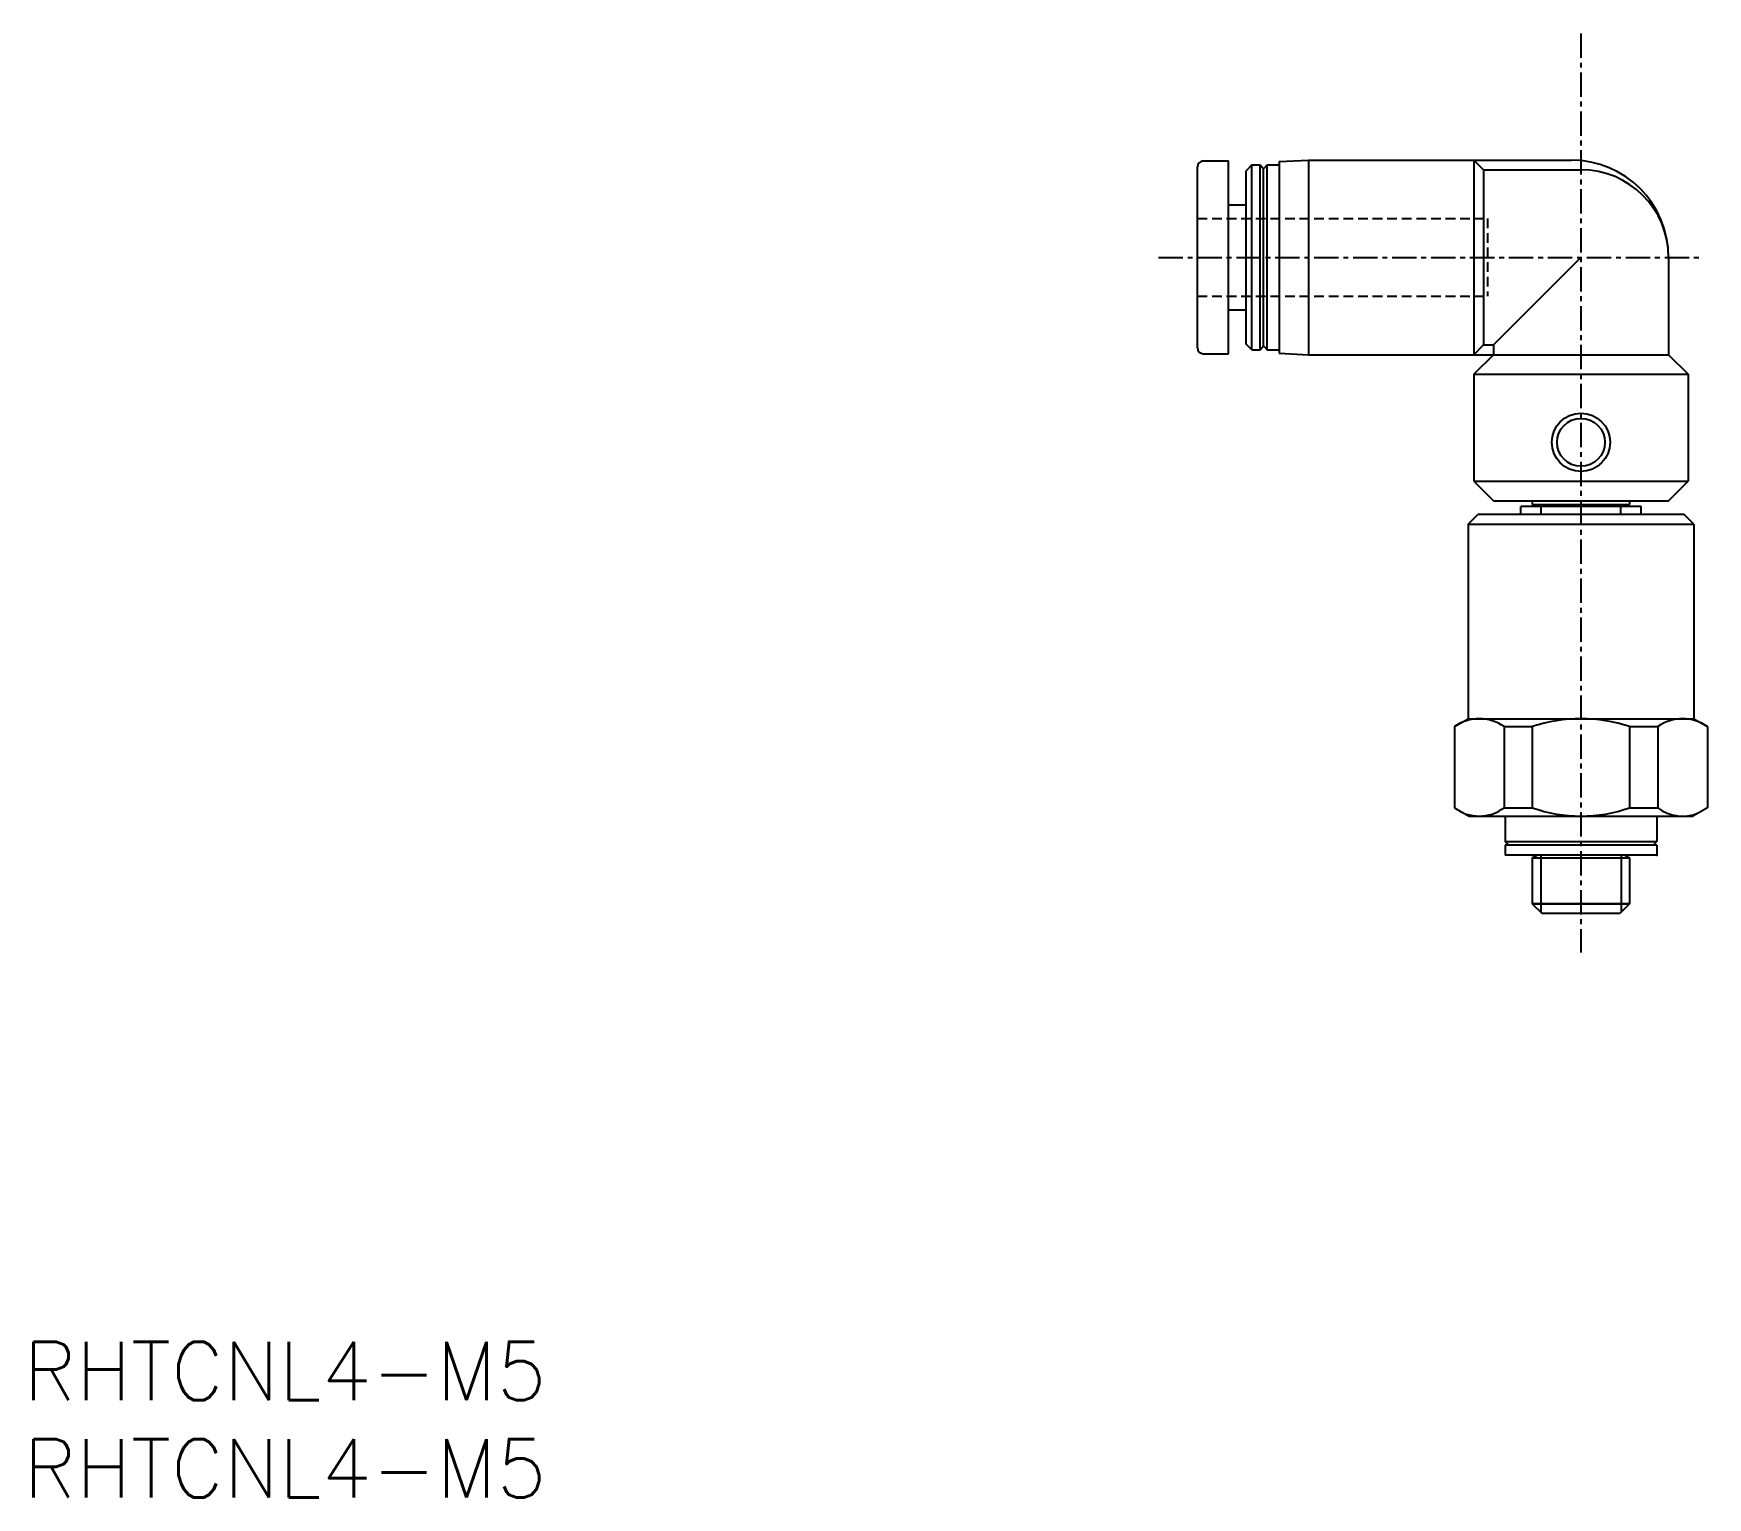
# Model space of a CAD drawing. Extents: x 0.5 to 86.5, y 0 to 75.2.
import ezdxf

# ---------------------------------------------------------------- set-up
doc = ezdxf.new("R2010")
doc.units = 0
doc.linetypes.add('CENTER', pattern=[2, 1.25, -0.25, 0.25, -0.25])
doc.linetypes.add('DASHED', pattern=[0.75, 0.5, -0.25])
doc.layers.get('0').update_dxf_attribs({"linetype": 'CONTINUOUS'})
doc.layers.add('CENTER', color=1, linetype='CENTER')
doc.styles.get("Standard").update_dxf_attribs({"font": 'txt.shx'})

# ---------------------------------------------------------------- blocks, each defined once
blk = doc.blocks.new('*U9')
at = {"color": 7, "linetype": 'CONTINUOUS'}
blk.add_text('RHTCNL4-M5', height=3, dxfattribs=at).set_placement((0, 0))
blk = doc.blocks.new('*U10')
at = {"color": 7, "linetype": 'CONTINUOUS'}
blk.add_text('RHTCNL4-M5', height=3, dxfattribs=at).set_placement((0, 5))

msp = doc.modelspace()

# ---------------------------------------------------------------- linework, layer by layer
at = {"color": 7, "linetype": 'CONTINUOUS'}
for p, q in [((60.3, 59.05), (60.3, 68.35)), ((60.6, 68.65), (61.9, 68.65)), ((61.9, 58.75), (61.9, 68.65)), ((63.1, 68.45), (62.8, 68.15)), ((62.8, 59.25), (62.8, 68.15)), ((63.1, 68.45), (63.525, 68.45)), ((63.1, 58.95), (63.1, 68.45)), ((63.525, 68.45), (63.7, 68.25)), ((63.525, 58.95), (63.525, 68.45)), ((63.7, 68.25), (63.875, 68.45)), ((63.7, 59.15), (63.7, 68.25)), ((63.875, 68.45), (64.5, 68.45)), ((63.875, 58.95), (63.875, 68.45)), ((64.5, 68.621), (66, 68.7)), ((64.5, 68.621), (64.5, 58.779)), ((66, 68.7), (66, 58.7)), ((66, 68.7), (79.5, 68.7)), ((74.5, 68.7), (75, 68.2)), ((74.5, 68.7), (74.5, 58.7)), ((75, 68.2), (80, 68.2)), ((75, 68.2), (75, 59.2)), ((61.9, 66.4), (62.8, 66.4)), ((75.5, 59.2), (80, 63.7)), ((84.5, 63.7), (84.5, 58.7)), ((61.9, 61), (62.8, 61)), ((60.6, 58.75), (61.9, 58.75)), ((63.1, 58.95), (62.8, 59.25)), ((63.1, 58.95), (63.525, 58.95)), ((63.525, 58.95), (63.7, 59.15)), ((63.7, 59.15), (63.875, 58.95)), ((63.875, 58.95), (64.5, 58.95)), ((64.5, 58.779), (66, 58.7)), ((66, 58.7), (84.5, 58.7)), ((74.5, 58.7), (75, 59.2)), ((75.5, 58.7), (74.5, 57.7)), ((75, 59.2), (75.5, 59.2)), ((75.5, 59.2), (75.5, 58.7)), ((84.5, 58.7), (85.5, 57.7)), ((74.5, 57.7), (85.5, 57.7)), ((74.5, 57.7), (74.5, 52.2)), ((85.5, 57.7), (85.5, 52.2)), ((74.5, 52.2), (75.5, 51.2)), ((74.5, 52.2), (85.5, 52.2)), ((84.5, 51.2), (85.5, 52.2)), ((75.5, 51.2), (84.5, 51.2)), ((76.905, 50.5), (76.905, 50.9)), ((83.095, 50.9), (76.905, 50.9)), ((77.5, 51.2), (77.5, 51)), ((77.5, 51), (82.5, 51)), ((77.9, 51), (77.9, 50.9)), ((77.955, 50.5), (77.955, 50.9)), ((82.045, 50.5), (82.045, 50.9)), ((82.1, 51), (82.1, 50.9)), ((82.5, 51.2), (82.5, 51)), ((83.095, 50.5), (83.095, 50.9)), ((74.2, 50), (74.7, 50.5)), ((74.2, 50), (74.2, 40)), ((74.2, 50), (85.8, 50)), ((85.3, 50.5), (74.7, 50.5)), ((85.8, 50), (85.3, 50.5)), ((85.8, 50), (85.8, 40)), ((73.5, 39.596), (74.2, 40)), ((73.5, 39.596), (73.5, 35.433)), ((74.2, 40), (85.8, 40)), ((76.054, 39.596), (77.5, 39.596)), ((76.054, 39.596), (76.054, 35.433)), ((77.5, 39.596), (77.5, 35.433)), ((82.5, 39.596), (83.946, 39.596)), ((82.5, 39.596), (82.5, 35.433)), ((83.946, 39.596), (83.946, 35.433)), ((85.8, 40), (86.5, 39.596)), ((86.5, 39.596), (86.5, 35.433)), ((73.5, 35.433), (74.25, 35)), ((76.054, 35.433), (77.5, 35.433)), ((82.5, 35.433), (83.946, 35.433)), ((86.5, 35.433), (85.75, 35)), ((74.25, 35), (85.75, 35)), ((76.1, 35), (76.1, 33.7)), ((83.9, 35), (83.9, 33.7)), ((76.3, 33.5), (76.1, 33.7)), ((76.1, 33.7), (83.9, 33.7)), ((83.7, 33.5), (83.9, 33.7)), ((83.9, 33.5), (76.1, 33.5)), ((76.1, 33.5), (76.1, 33)), ((83.9, 33), (76.1, 33)), ((77.5, 32.856), (77.75, 33)), ((77.5, 32.856), (77.75, 33)), ((77.577, 32.9), (77.5, 32.856)), ((77.5, 32.856), (82.5, 32.856)), ((77.5, 32.856), (77.5, 30.5)), ((77.5, 32.856), (77.5, 30.5)), ((77.933, 33), (77.933, 30.067)), ((82.067, 33), (82.067, 30.067)), ((82.25, 33), (82.5, 32.856)), ((82.423, 32.9), (82.5, 32.856)), ((82.423, 32.9), (82.5, 32.856)), ((82.5, 32.856), (82.5, 30.5)), ((83.9, 33.5), (83.9, 33)), ((77.5, 30.5), (82.5, 30.5)), ((77.5, 30.5), (78, 30)), ((77.5, 30.5), (82.5, 30.5)), ((82.5, 30.5), (77.5, 30.5)), ((82.5, 30.5), (82, 30)), ((82, 30), (78, 30))]:
    msp.add_line(p, q, dxfattribs=at)
at = {"color": 3, "linetype": 'DASHED'}
for p, q in [((60.3, 65.7), (75.2, 65.7)), ((75.2, 65.7), (75.2, 61.7)), ((60.3, 61.7), (75.2, 61.7))]:
    msp.add_line(p, q, dxfattribs=at)
at = {"color": 7, "linetype": 'CONTINUOUS'}
for radius in [1.5, 1.23]:
    msp.add_circle((80, 54.2), radius, dxfattribs=at)
for centre, radius, start, end in [((60.6, 68.35), 0.3, 90, 180), ((79.5, 63.7), 5, 0, 90), ((80, 63.7), 4.5, 0, 90), ((60.6, 59.05), 0.3, 180, 270), ((74.777, 37.781), 2.219, 54.87657, 125.12343), ((80, 32.065), 7.935, 71.63513, 108.36487), ((85.223, 37.781), 2.219, 54.87659, 125.12343), ((74.777, 37.099), 2.099, 232.53575, 307.46425), ((80, 42.433), 7.433, 250.34713, 289.65287), ((85.223, 37.099), 2.099, 232.53576, 292.53614)]:
    msp.add_arc(centre, radius, start, end, dxfattribs=at)
msp.add_point((83.9, 33), dxfattribs=at)
at = {"layer": 'CENTER', "color": 1, "linetype": 'CENTER'}
for p, q in [((80, 75.2), (80, 28)), ((58.3, 63.7), (86.219, 63.7))]:
    msp.add_line(p, q, dxfattribs=at)

# ---------------------------------------------------------------- block references
at = {"color": 7, "linetype": 'CONTINUOUS'}
for name in ['*U10', '*U9']:
    msp.add_blockref(name, (0, 0), dxfattribs=at)

doc.saveas('drawing.dxf')
